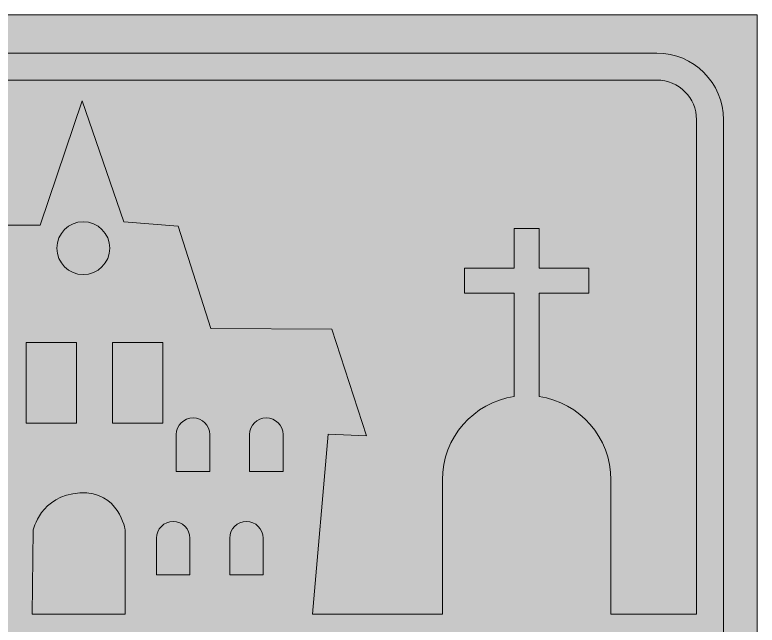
# Model space of a CAD drawing. Extents: x 881 to 2120, y -2385 to -615.
# Drawn here: x 1434 to 2120, y -1179 to -615 of the extents above; entities that cross this region are included whole.
import ezdxf

# ---------------------------------------------------------------- set-up
doc = ezdxf.new("R2010")
doc.units = 0
doc.header["$MEASUREMENT"] = 0
doc.layers.add('Layer 1', color=7, linetype='Continuous')

# ---------------------------------------------------------------- blocks, each defined once
blk = doc.blocks.new('block 4')
at = {"layer": 'Layer 1', "true_color": 0x2e3543}
h = blk.add_hatch(color=159, dxfattribs=at)
h.dxf.hatch_style = 2
h.paths.add_polyline_path([(2120.1, -2384.94), (880.79, -2384.94), (880.79, -614.5), (2120.1, -614.5)])
at = {"layer": 'Layer 1', "lineweight": 0}
blk.add_lwpolyline([(2120.1, -2384.94), (880.79, -2384.94), (880.79, -614.5), (2120.1, -614.5), (2120.1, -2384.94)], dxfattribs=at)
blk = doc.blocks.new('block 3')
at = {"layer": 'Layer 1'}
blk.add_blockref('block 4', (0, 0), dxfattribs=at)
blk = doc.blocks.new('block 2')
at = {"layer": 'Layer 1', "lineweight": 0}
for points in [[(1490.5, -917.33), (1490.5, -991.72), (1443.97, -991.72), (1443.97, -917.33), (1490.5, -917.33)], [(1570.45, -991.72), (1523.92, -991.72), (1523.92, -917.33), (1570.45, -917.33), (1570.45, -991.72)]]:
    blk.add_lwpolyline(points, dxfattribs=at)
for points, knots in [([(2027.39, -649.83), (2027.39, -649.83), (973.51, -649.83), (973.51, -649.83), (939.53, -649.83), (911.93, -677.46), (911.93, -711.41), (911.93, -711.41), (911.93, -2288.03), (911.93, -2288.03), (911.93, -2322), (939.53, -2349.61), (973.51, -2349.61), (973.51, -2349.61), (2027.39, -2349.61), (2027.39, -2349.61), (2061.34, -2349.61), (2088.97, -2322), (2088.97, -2288.03), (2088.97, -2288.03), (2088.97, -711.41), (2088.97, -711.41), (2088.97, -677.46), (2061.34, -649.83), (2027.39, -649.83)], [0, 0, 0, 0, 1, 1, 1, 2, 2, 2, 3, 3, 3, 4, 4, 4, 5, 5, 5, 6, 6, 6, 7, 7, 7, 8, 8, 8, 8]), ([(2063.99, -1168.35), (2063.99, -1168.35), (1984.89, -1168.35), (1984.89, -1168.35), (1984.89, -1168.35), (1984.89, -1044.28), (1984.89, -1044.28), (1984.89, -1005.15), (1956.06, -972.76), (1918.5, -967.21), (1918.5, -967.21), (1918.5, -871.74), (1918.5, -871.74), (1918.5, -871.74), (1964.5, -871.74), (1964.5, -871.74), (1964.5, -871.74), (1964.5, -848.72), (1964.5, -848.72), (1964.5, -848.72), (1918.5, -848.72), (1918.5, -848.72), (1918.5, -848.72), (1918.5, -812), (1918.5, -812), (1918.5, -812), (1895.48, -812), (1895.48, -812), (1895.48, -812), (1895.48, -848.72), (1895.48, -848.72), (1895.48, -848.72), (1849.48, -848.72), (1849.48, -848.72), (1849.48, -848.72), (1849.48, -871.74), (1849.48, -871.74), (1849.48, -871.74), (1895.48, -871.74), (1895.48, -871.74), (1895.48, -871.74), (1895.48, -967.21), (1895.48, -967.21), (1857.91, -972.76), (1829.06, -1005.15), (1829.06, -1044.28), (1829.06, -1044.28), (1829.06, -1168.35), (1829.06, -1168.35), (1829.06, -1168.35), (1708.98, -1168.35), (1708.98, -1168.35), (1708.98, -1168.35), (1723.47, -1001.96), (1723.47, -1001.96), (1723.47, -1001.96), (1758.92, -1003.56), (1758.92, -1003.56), (1758.92, -1003.56), (1726.66, -905.03), (1726.66, -905.03), (1726.66, -905.03), (1614.76, -904.25), (1614.76, -904.25), (1614.76, -904.25), (1584.78, -809.69), (1584.78, -809.69), (1584.78, -809.69), (1534.38, -805.72), (1534.38, -805.72), (1534.38, -805.72), (1495.72, -693.83), (1495.72, -693.83), (1495.72, -693.83), (1457.06, -808.91), (1457.06, -808.91), (1457.06, -808.91), (1415.34, -808.91), (1415.34, -808.91), (1415.34, -808.91), (1394.79, -905.03), (1394.79, -905.03), (1394.79, -905.03), (1272.65, -903.44), (1272.65, -903.44), (1272.65, -903.44), (1241.99, -1001.96), (1241.99, -1001.96), (1241.99, -1001.96), (1276.65, -1002.77), (1276.65, -1002.77), (1276.65, -1002.77), (1292.51, -1168.35), (1292.51, -1168.35), (1292.51, -1168.35), (1156.73, -1168.35), (1156.73, -1168.35), (1156.73, -1168.35), (1156.73, -1044.28), (1156.73, -1044.28), (1156.73, -1005.15), (1127.91, -972.76), (1090.34, -967.21), (1090.34, -967.21), (1090.34, -871.74), (1090.34, -871.74), (1090.34, -871.74), (1136.34, -871.74), (1136.34, -871.74), (1136.34, -871.74), (1136.34, -848.72), (1136.34, -848.72), (1136.34, -848.72), (1090.34, -848.72), (1090.34, -848.72), (1090.34, -848.72), (1090.34, -812), (1090.34, -812), (1090.34, -812), (1067.32, -812), (1067.32, -812), (1067.32, -812), (1067.32, -848.72), (1067.32, -848.72), (1067.32, -848.72), (1021.32, -848.72), (1021.32, -848.72), (1021.32, -848.72), (1021.32, -871.74), (1021.32, -871.74), (1021.32, -871.74), (1067.32, -871.74), (1067.32, -871.74), (1067.32, -871.74), (1067.32, -967.21), (1067.32, -967.21), (1029.75, -972.76), (1000.9, -1005.15), (1000.9, -1044.28), (1000.9, -1044.28), (1000.9, -1168.35), (1000.9, -1168.35), (1000.9, -1168.35), (936.91, -1168.35), (936.91, -1168.35), (936.91, -1168.35), (936.91, -711.41), (936.91, -711.41), (936.91, -691.24), (953.34, -674.81), (973.51, -674.81), (973.51, -674.81), (2027.39, -674.81), (2027.39, -674.81), (2047.56, -674.81), (2063.99, -691.24), (2063.99, -711.41), (2063.99, -711.41), (2063.99, -1168.35), (2063.99, -1168.35)], [0, 0, 0, 0, 1, 1, 1, 2, 2, 2, 3, 3, 3, 4, 4, 4, 5, 5, 5, 6, 6, 6, 7, 7, 7, 8, 8, 8, 9, 9, 9, 10, 10, 10, 11, 11, 11, 12, 12, 12, 13, 13, 13, 14, 14, 14, 15, 15, 15, 16, 16, 16, 17, 17, 17, 18, 18, 18, 19, 19, 19, 20, 20, 20, 21, 21, 21, 22, 22, 22, 23, 23, 23, 24, 24, 24, 25, 25, 25, 26, 26, 26, 27, 27, 27, 28, 28, 28, 29, 29, 29, 30, 30, 30, 31, 31, 31, 32, 32, 32, 33, 33, 33, 34, 34, 34, 35, 35, 35, 36, 36, 36, 37, 37, 37, 38, 38, 38, 39, 39, 39, 40, 40, 40, 41, 41, 41, 42, 42, 42, 43, 43, 43, 44, 44, 44, 45, 45, 45, 46, 46, 46, 47, 47, 47, 48, 48, 48, 49, 49, 49, 50, 50, 50, 51, 51, 51, 52, 52, 52, 53, 53, 53, 53]), ([(1496.88, -854.53), (1483.42, -854.53), (1472.45, -843.66), (1472.45, -830.14), (1472.45, -816.68), (1483.42, -805.72), (1496.88, -805.72), (1510.4, -805.72), (1521.36, -816.68), (1521.36, -830.14), (1521.36, -843.66), (1510.4, -854.53), (1496.88, -854.53)], [0, 0, 0, 0, 1, 1, 1, 2, 2, 2, 3, 3, 3, 4, 4, 4, 4]), ([(1582.91, -1036.56), (1582.91, -1036.56), (1582.91, -1002.49), (1582.91, -1002.49), (1582.91, -994), (1589.91, -987.04), (1598.4, -987.04), (1606.99, -987.04), (1613.89, -994), (1613.89, -1002.49), (1613.89, -1002.49), (1613.89, -1036.56), (1613.89, -1036.56), (1613.89, -1036.56), (1582.91, -1036.56), (1582.91, -1036.56)], [0, 0, 0, 0, 1, 1, 1, 2, 2, 2, 3, 3, 3, 4, 4, 4, 5, 5, 5, 5]), ([(1650.68, -1036.56), (1650.68, -1036.56), (1650.68, -1002.49), (1650.68, -1002.49), (1650.68, -994), (1657.58, -987.04), (1666.14, -987.04), (1674.63, -987.04), (1681.62, -994), (1681.62, -1002.49), (1681.62, -1002.49), (1681.62, -1036.56), (1681.62, -1036.56), (1681.62, -1036.56), (1650.68, -1036.56), (1650.68, -1036.56)], [0, 0, 0, 0, 1, 1, 1, 2, 2, 2, 3, 3, 3, 4, 4, 4, 5, 5, 5, 5]), ([(1535.69, -1090.78), (1535.69, -1090.78), (1535.69, -1168.35), (1535.69, -1168.35), (1535.69, -1168.35), (1449.53, -1168.35), (1449.53, -1168.35), (1449.53, -1168.35), (1450.53, -1090.78), (1450.53, -1090.78), (1450.53, -1090.78), (1457.06, -1058.67), (1493.6, -1056.36), (1530.13, -1053.99), (1535.69, -1090.78), (1535.69, -1090.78)], [0, 0, 0, 0, 1, 1, 1, 2, 2, 2, 3, 3, 3, 4, 4, 4, 5, 5, 5, 5]), ([(1595.5, -1098.21), (1595.5, -1098.21), (1595.5, -1132.16), (1595.5, -1132.16), (1595.5, -1132.16), (1564.52, -1132.16), (1564.52, -1132.16), (1564.52, -1132.16), (1564.52, -1098.21), (1564.52, -1098.21), (1564.52, -1089.62), (1571.51, -1082.72), (1580.01, -1082.72), (1588.59, -1082.72), (1595.5, -1089.62), (1595.5, -1098.21)], [0, 0, 0, 0, 1, 1, 1, 2, 2, 2, 3, 3, 3, 4, 4, 4, 5, 5, 5, 5]), ([(1663.23, -1098.21), (1663.23, -1098.21), (1663.23, -1132.16), (1663.23, -1132.16), (1663.23, -1132.16), (1632.28, -1132.16), (1632.28, -1132.16), (1632.28, -1132.16), (1632.28, -1098.21), (1632.28, -1098.21), (1632.28, -1089.62), (1639.18, -1082.72), (1647.74, -1082.72), (1656.24, -1082.72), (1663.23, -1089.62), (1663.23, -1098.21)], [0, 0, 0, 0, 1, 1, 1, 2, 2, 2, 3, 3, 3, 4, 4, 4, 5, 5, 5, 5])]:
    blk.add_open_spline(points, degree=3, knots=knots, dxfattribs=at)
at = {"layer": 'Layer 1'}
blk.add_blockref('block 3', (0, 0), dxfattribs=at)

msp = doc.modelspace()

# ---------------------------------------------------------------- block references
at = {"layer": 'Layer 1'}
msp.add_blockref('block 2', (0, 0), dxfattribs=at)

doc.saveas('drawing.dxf')
